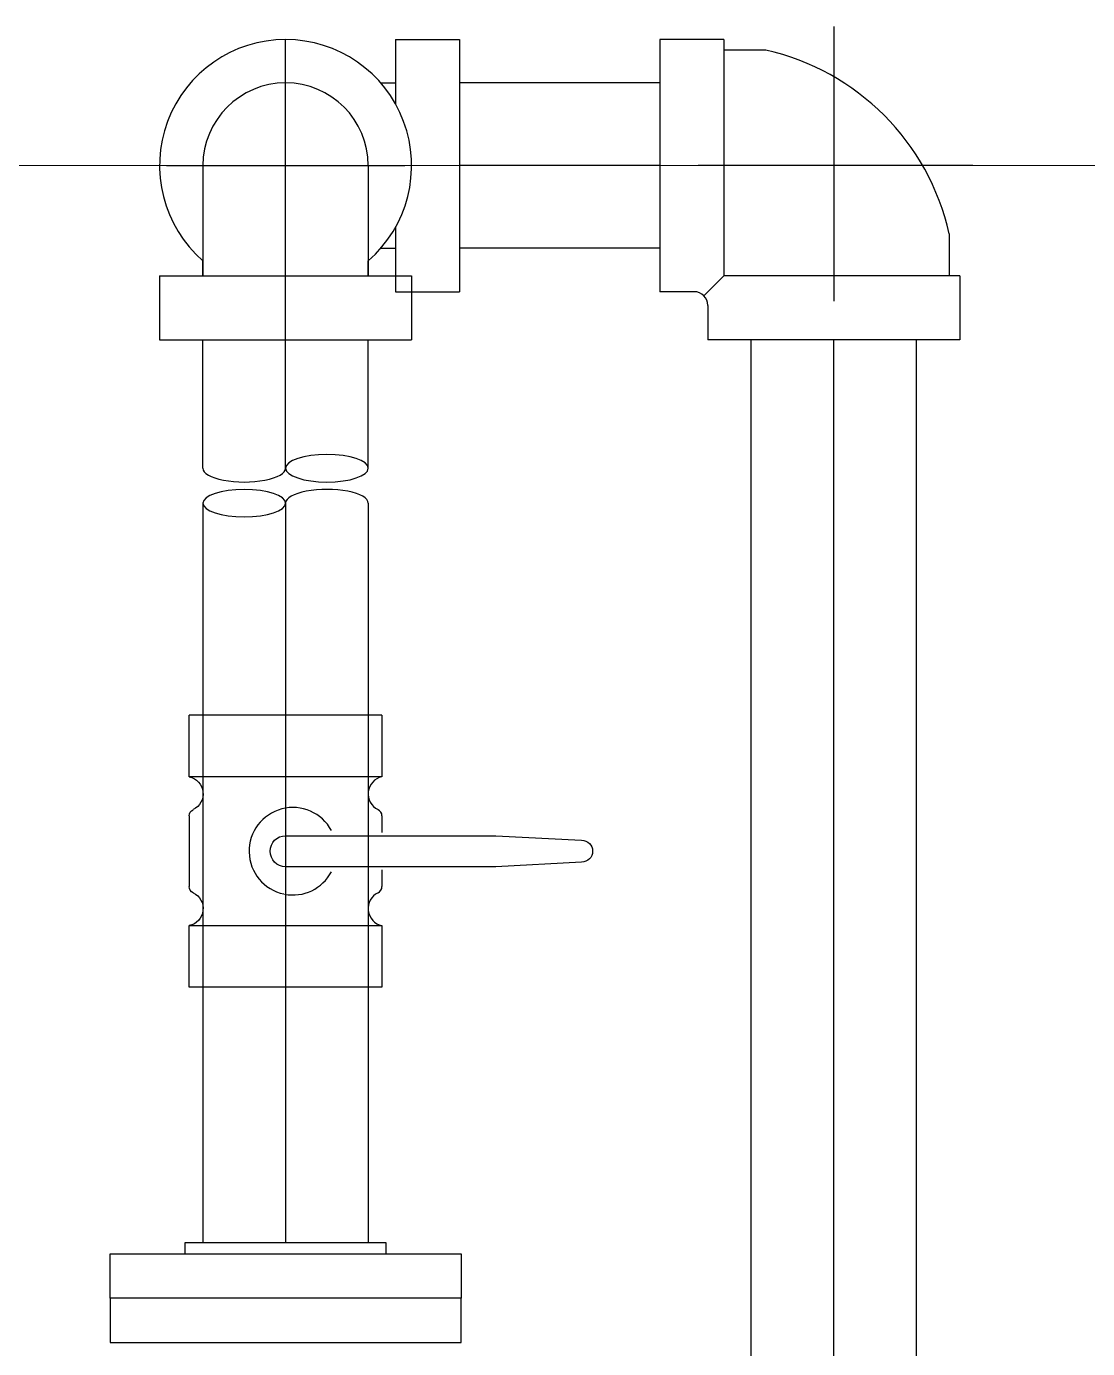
# Model space of a CAD drawing. Extents: x -32000 to 416743, y -254124 to 144214.
# Drawn here: x 254850.5 to 255237.6, y 74568.7 to 75050.7 of the extents above; entities that cross this region are included whole.
import ezdxf

# ---------------------------------------------------------------- set-up
doc = ezdxf.new("R2010")
doc.units = 0
doc.header["$LTSCALE"] = 10
doc.linetypes.add('H12PL4$0$JJP_三點線', pattern=[0.9, 0.3, -0.15, 0, -0.15, 0, -0.15, 0, -0.15])
doc.linetypes.add('XFM7P40ICA$0$H12PL4$0$JJP_三點線', pattern=[0.9, 0.3, -0.15, 0, -0.15, 0, -0.15, 0, -0.15])
for name, color, linetype in [('H12PL4$0$S-GRID', 252, 'Continuous'), ('XFM1Q40$0$COL', 1, 'Continuous'), ('XFM1Q40$0$M-EQPM-MAU', 22, 'Continuous'), ('XFM7P40ICA$0$H12PL4$0$L40_19_MEJI', 252, 'Continuous'), ('XFM7P40ICA$0$H12PL4$0$S-GRID', 252, 'Continuous')]:
    doc.layers.add(name, color=color, linetype=linetype)

# ---------------------------------------------------------------- blocks, each defined once
blk = doc.blocks.new('H12PL4')
at = {"layer": 'H12PL4$0$S-GRID', "linetype": 'H12PL4$0$JJP_三點線', "lineweight": 0}
blk.add_line((-29000, 75000), (289600, 75000), dxfattribs=at)
blk = doc.blocks.new('XFM1Q40$0$A$C6DF15AF1')
at = {"layer": 'XFM1Q40$0$M-EQPM-MAU'}
for p, q in [((13645.372, -13728.422), (13645.372, -13737.617)), ((13647.707, -13728.422), (13645.372, -13728.422)), ((13647.707, -13728.422), (13647.707, -13737.617)), ((13651.722, -13728.67), (13651.722, -13737.368)), ((13621.762, -13729.504), (13624.008, -13729.504)), ((13621.762, -13736.535), (13621.762, -13729.504)), ((13624.008, -13729.504), (13624.008, -13736.535)), ((13628.01, -13729.504), (13625.434, -13729.504)), ((13629.437, -13736.535), (13629.437, -13729.504)), ((13629.437, -13729.504), (13631.682, -13729.504)), ((13631.682, -13736.535), (13631.682, -13729.504)), ((13639.412, -13730.004, 0), (13612.458, -13730.004, 0)), ((13640.688, -13730.004), (13645.372, -13730.004)), ((13651.722, -13730.003, 0), (13647.707, -13730.003)), ((13647.707, -13730.003), (13648.253, -13730.003)), ((13647.707, -13730.003), (13648.253, -13730.003)), ((13639.412, -13733.02, 0), (13612.458, -13733.019, 0)), ((13640.688, -13733.019), (13645.372, -13733.019)), ((13645.372, -13733.019), (13656.32, -13733.019)), ((13639.412, -13736.035, 0), (13612.458, -13736.035, 0)), ((13640.688, -13736.034), (13645.372, -13736.034)), ((13651.722, -13736.035, 0), (13647.707, -13736.035)), ((13647.707, -13736.035), (13648.253, -13736.035)), ((13624.008, -13736.535), (13621.762, -13736.535)), ((13626.039, -13736.535), (13625.434, -13736.535)), ((13628.01, -13736.535), (13627.406, -13736.535)), ((13631.682, -13736.535), (13629.437, -13736.535)), ((13648.706, -13736.489), (13648.706, -13737.034)), ((13654.739, -13736.489), (13654.739, -13737.034)), ((13649.483, -13737.034), (13647.125, -13737.034)), ((13647.125, -13737.034), (13647.125, -13739.369)), ((13656.32, -13737.034), (13653.962, -13737.034)), ((13656.32, -13737.034), (13656.32, -13739.369)), ((13647.707, -13737.617), (13645.372, -13737.617)), ((13656.32, -13739.369), (13647.125, -13739.369)), ((13648.707, -13746.67, 0), (13648.707, -13739.369, 0)), ((13651.722, -13746.67, 0), (13651.722, -13739.369, 0)), ((13654.737, -13746.67, 0), (13654.738, -13739.369, 0)), ((13656.32, -13746.67, 0), (13647.125, -13746.67, 0)), ((13647.125, -13747.922, 0), (13647.125, -13746.67, 0)), ((13656.32, -13749.005, 0), (13656.32, -13746.67, 0)), ((13651.722, -13758.094, 0), (13651.722, -13748.075, 0)), ((13646.625, -13748.422, 0), (13645.372, -13748.422, 0)), ((13645.372, -13757.617, 0), (13645.372, -13748.422, 0)), ((13646.978, -13748.276, 0), (13647.707, -13749.005, 0)), ((13656.32, -13749.005, 0), (13647.707, -13749.005, 0)), ((13647.707, -13757.617, 0), (13647.707, -13749.005, 0)), ((13655.93, -13750.537, 0), (13655.93, -13749.005, 0)), ((13604.73, -13750.004, 0), (13645.372, -13750.005, 0)), ((13604.73, -13753.019, 0), (13645.372, -13753.02, 0)), ((13656.797, -13753.02, 0), (13646.777, -13753.02, 0)), ((13604.73, -13756.035, 0), (13645.372, -13756.035, 0)), ((13649.24, -13757.227, 0), (13647.707, -13757.227, 0)), ((13647.707, -13757.617, 0), (13645.372, -13757.617, 0))]:
    blk.add_line(p, q, dxfattribs=at)
for points in [[(13610.422, -13739.423), (13610.422, -13726.617), (13608.807, -13726.617), (13608.807, -13739.423), (13610.422, -13739.423)], [(13610.422, -13739.423), (13610.422, -13726.617), (13612.038, -13726.617), (13612.038, -13739.423), (13610.422, -13739.423)], [(13612.038, -13729.357), (13612.458, -13729.357), (13612.458, -13736.682), (13612.038, -13736.682)], [(13627.287, -13733.02), (13627.287, -13740.688)], [(13626.158, -13740.688), (13626.158, -13734.029)]]:
    blk.add_lwpolyline(points, dxfattribs=at)
for points in [[(13626.158, -13734.029), (13626.158, -13733.02, -1), (13627.287, -13733.02), (13627.287, -13734.149)], [(13627.287, -13740.688), (13627.123, -13743.819, -1), (13626.322, -13743.819), (13626.158, -13740.688)]]:
    blk.add_lwpolyline(points, format="xyb", dxfattribs=at)
for centre, radius, start, end in [((13651.722, -13733.019), 4.597, 221.0014, 138.9986), ((13651.722, -13733.019), 3.016, 270, 90), ((13626.722, -13733.285), 1.595, 298.1429, 167.8685), ((13626.722, -13733.285), 1.595, 169.1579, 241.8571), ((13646.625, -13747.922, 0), 0.5, 270, 0), ((13647.311, -13748.608, 0), 8.832, 282.6152, 347.3848)]:
    blk.add_arc(centre, radius, start, end, dxfattribs=at)
at = {"layer": 'XFM1Q40$0$M-EQPM-MAU', "extrusion": (0, 0, -1)}
for centre, major_axis, start_param, end_param in [((13624.632, -13729.373), (0.451, 0.451), 1.23139, 3.718994), ((13625.434, -13729.757), (0.178, 0.178), 4.372983, 5.497787), ((13628.01, -13729.757), (0.178, 0.178), -0.785398, 0.339406), ((13628.813, -13729.373), (0.451, 0.451), 0.993395, 3.480999)]:
    blk.add_ellipse(centre, major_axis=major_axis, ratio=1, start_param=start_param, end_param=end_param, dxfattribs=at)
for centre, major_axis in [((13639.415, -13731.512, 0), (0, 1.508)), ((13640.685, -13734.527, 0), (0, -1.508))]:
    blk.add_ellipse(centre, major_axis=major_axis, ratio=0.331651, dxfattribs=at)
at = {"layer": 'XFM1Q40$0$M-EQPM-MAU'}
for centre, major_axis, ratio, start_param, end_param in [((13640.685, -13731.512, 0), (0, 1.508), 0.331651, -0.006585, 3.141593), ((13639.415, -13734.527, 0), (0, 1.508), 0.331651, 3.135007, 6.283185), ((13624.632, -13736.667), (-0.451, 0.451), 1, 4.372983, 6.860587), ((13628.813, -13736.667), (-0.451, 0.451), 1, 4.134987, 6.622591), ((13625.434, -13736.283), (-0.178, 0.178), 1, 1.23139, 2.356194), ((13628.01, -13736.283), (0.178, 0.178), 1, 3.926991, 5.051795)]:
    blk.add_ellipse(centre, major_axis=major_axis, ratio=ratio, start_param=start_param, end_param=end_param, dxfattribs=at)
blk = doc.blocks.new('XFM1Q40$0$A$C400517eb')
at = {"layer": 'XFM1Q40$0$COL', "xscale": 10.00000000000001, "yscale": 10.00000000000001, "zscale": 10.00000000000001, "rotation": 90}
blk.add_blockref('XFM1Q40$0$A$C6DF15AF1', (147014.81, -51517.22), dxfattribs=at)
blk = doc.blocks.new('XFM1Q40')
blk.add_blockref('XFM1Q40$0$A$C400517eb', (-29400, -10000))
blk = doc.blocks.new('XFM7P40ICA$0$H12PL4')
at = {"layer": 'XFM7P40ICA$0$H12PL4$0$L40_19_MEJI', "lineweight": 0}
blk.add_line((252850, 75000), (260600, 75000), dxfattribs=at)
at = {"layer": 'XFM7P40ICA$0$H12PL4$0$S-GRID', "linetype": 'XFM7P40ICA$0$H12PL4$0$JJP_三點線', "lineweight": 0}
blk.add_line((-29000, 75000), (289600, 75000), dxfattribs=at)
blk = doc.blocks.new('XFM7P40ICA')
blk.add_blockref('XFM7P40ICA$0$H12PL4', (0, 0))

msp = doc.modelspace()

# ---------------------------------------------------------------- block references
for name in ['H12PL4', 'XFM7P40ICA', 'XFM1Q40']:
    msp.add_blockref(name, (0, 0))

doc.saveas('drawing.dxf')
